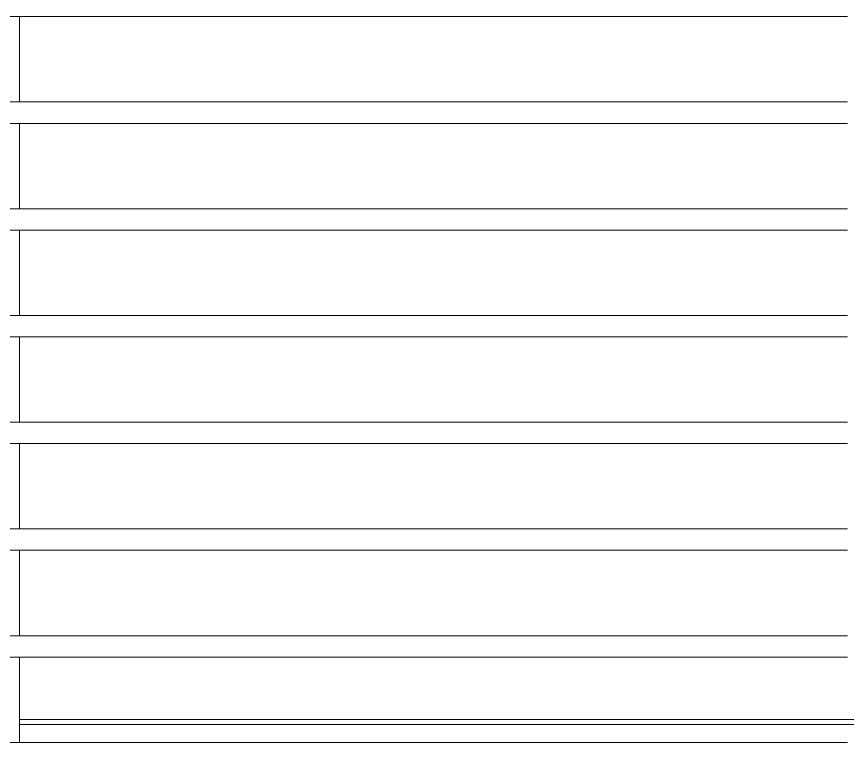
# Model space of a CAD drawing. Header units: metres. Extents: x -101133.8 to -101066.7, y -24899.3 to -24824.7.
# Drawn here: x -101109.8256 to -101109.7478, y -24853.3324 to -24853.2644 of the extents above; entities that cross this region are included whole.
import ezdxf

# ---------------------------------------------------------------- set-up
doc = ezdxf.new("R2010")
doc.units = ezdxf.units.M
doc.header["$LTSCALE"] = 0.2
doc.layers.add('CMT-CVC-MATERIEL', color=30, linetype='Continuous')

# ---------------------------------------------------------------- blocks, each defined once
blk = doc.blocks.new('Cassette 600x600')
at = {"linetype": 'Continuous', "lineweight": 13}
for p, q in [((-20143.73, 407.005), (-20417.73, 407.005)), ((-20221.23, 407.005), (-20221.23, 399.005)), ((-20143.73, 399.005), (-20417.73, 399.005)), ((-20143.73, 397.005), (-20417.73, 397.005)), ((-20221.23, 397.005), (-20221.23, 389.005)), ((-20143.73, 389.005), (-20417.73, 389.005)), ((-20143.73, 387.005), (-20417.73, 387.005)), ((-20221.23, 387.005), (-20221.23, 379.005)), ((-20143.73, 379.005), (-20417.73, 379.005)), ((-20143.73, 377.005), (-20417.73, 377.005)), ((-20221.23, 377.005), (-20221.23, 369.005)), ((-20143.73, 369.005), (-20417.73, 369.005)), ((-20143.73, 367.005), (-20417.73, 367.005)), ((-20221.23, 367.005), (-20221.23, 359.005)), ((-20143.73, 359.005), (-20417.73, 359.005)), ((-20143.73, 357.005), (-20417.73, 357.005)), ((-20221.23, 357.005), (-20221.23, 349.005)), ((-20143.73, 349.005), (-20417.73, 349.005)), ((-20143.73, 347.005), (-20417.73, 347.005)), ((-20221.23, 347.005), (-20221.23, 339.005)), ((-20117.73, 341.155), (-20221.23, 341.155)), ((-20117.73, 340.695), (-20221.23, 340.695)), ((-20143.73, 339.005), (-20417.73, 339.005))]:
    blk.add_line(p, q, dxfattribs=at)

msp = doc.modelspace()

# ---------------------------------------------------------------- block references
at = {"layer": 'CMT-CVC-MATERIEL', "xscale": 0.001, "yscale": 0.001, "zscale": 0.001}
msp.add_blockref('Cassette 600x600', (-101089.604074, -24853.671381), dxfattribs=at)

doc.saveas('drawing.dxf')
